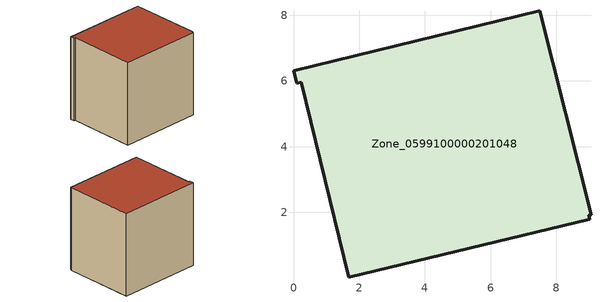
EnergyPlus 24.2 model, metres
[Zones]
Zone_0599100000201048
 floor ground (C_G): 8.98,1.91 9.01,1.79 1.68,0.02 0.23,5.96 0.1,5.93 0,6.31 7.49,8.14 9.05,1.93 z0
 wall outside (C_F): 9.05,1.93 7.49,8.14 0,6.31 0.1,5.93 0.23,5.96 1.68,0.02 9.01,1.79 8.98,1.91 9.05,1.93 z0:7.66
 roof outside (C_R): 9.01,1.79 8.98,1.91 9.05,1.93 7.49,8.14 0,6.31 0.1,5.93 0.23,5.96 1.68,0.02 z7.66
[BUILDING]
Pand.0599100000201048: North Axis=0; Terrain=City; Loads Convergence Tolerance Value=0.04; Temperature Convergence Tolerance Value=0.4; Solar Distribution=FullExterior; Maximum Number of Warmup Days=25; Minimum Number of Warmup Days=1
[Site:Location]
Rotterdam.The.Hague.AP_ZH_NLD Design_Conditions: Latitude=51.96; Longitude=4.45; Time Zone=1; Elevation=-4.5
[SITE:GROUNDTEMPERATURE:BUILDINGSURFACE]
18, 18, 18, 18, 18, 18, 18, 18, 18, 18, 18, 18
[MATERIAL] Thermal Absorptance=0.9; Solar Absorptance=0.7; Visible Absorptance=0.7
Name | Roughness | Thickness | Conductivity | Density | Specific Heat
G.TI.1965-1974 | MediumSmooth | 0.15 | 0.882353 | 540 | 1210
F.TI.1965-1974 | Rough | 0.3 | 0.697674 | 1920 | 840
R.TI.1965-1974 | MediumRough | 0.2 | 0.232558 | 1500 | 1000
[CONSTRUCTION]
C_G: G.TI.1965-1974
C_F: F.TI.1965-1974
C_R: R.TI.1965-1974
[ZONE]
Zone_0599100000201048: Type=1; Multiplier=1; Ceiling Height=Autocalculate; Volume=Autocalculate; Floor Area=autocalculate; Part of Total Floor Area=Yes
[ZONEINFILTRATION:DESIGNFLOWRATE]
Infil_Zone_0599100000201048: Zone or ZoneList or Space or SpaceList=Zone_0599100000201048; Schedule=AlwaysOn; Design Flow Rate Calculation Method=Flow/Area; Flow Rate per Floor Area=0.003; Constant Term Coefficient=1; Temperature Term Coefficient=0; Velocity Term Coefficient=0; Velocity Squared Term Coefficient=0
[HVACTEMPLATE:ZONE:IDEALLOADSAIRSYSTEM]
Zone_0599100000201048: Maximum Heating Supply Air Temperature=50; Minimum Cooling Supply Air Temperature=13; Maximum Heating Supply Air Humidity Ratio=0.0156; Minimum Cooling Supply Air Humidity Ratio=0.0077; Heating Limit=NoLimit; Cooling Limit=NoLimit; Dehumidification Control Type=ConstantSensibleHeatRatio; Cooling Sensible Heat Ratio=0.7; Dehumidification Setpoint=60; Humidification Control Type=None; Humidification Setpoint=30; Outdoor Air Method=None; Outdoor Air Flow Rate per Person=0.00944; Outdoor Air Flow Rate per Zone Floor Area=0; Outdoor Air Flow Rate per Zone=0; Demand Controlled Ventilation Type=None; Outdoor Air Economizer Type=NoEconomizer; Heat Recovery Type=None; Sensible Heat Recovery Effectiveness=0.7; Latent Heat Recovery Effectiveness=0.65
[ZONECONTROL:THERMOSTAT]
ThermostatControl_Zone_0599100000201048: Zone or ZoneList=Zone_0599100000201048; Control Type Schedule=DualSetpointControlType; Control 1=Thermostat_Zone_0599100000201048; Temperature Difference Between Cutout And Setpoint=0
[THERMOSTATSETPOINT:DUALSETPOINT]
Thermostat_Zone_0599100000201048: Heating Setpoint Temperature Schedule=HeatingSetpoint_Zone_0599100000201048; Cooling Setpoint Temperature Schedule=CoolingSetpoint_Zone_0599100000201048
[SCHEDULE:COMPACT]
HeatingSetpoint_Zone_0599100000201048: Through: 12/31, For: AllDays, Until: 24:00, 21
CoolingSetpoint_Zone_0599100000201048: Through: 12/31, For: AllDays, Until: 24:00, 24
DualSetpointControlType: Through: 12/31, For: AllDays, Until: 24:00, 4
AlwaysOn: Through: 12/31, For: AllDays, Until: 24:00, 1
